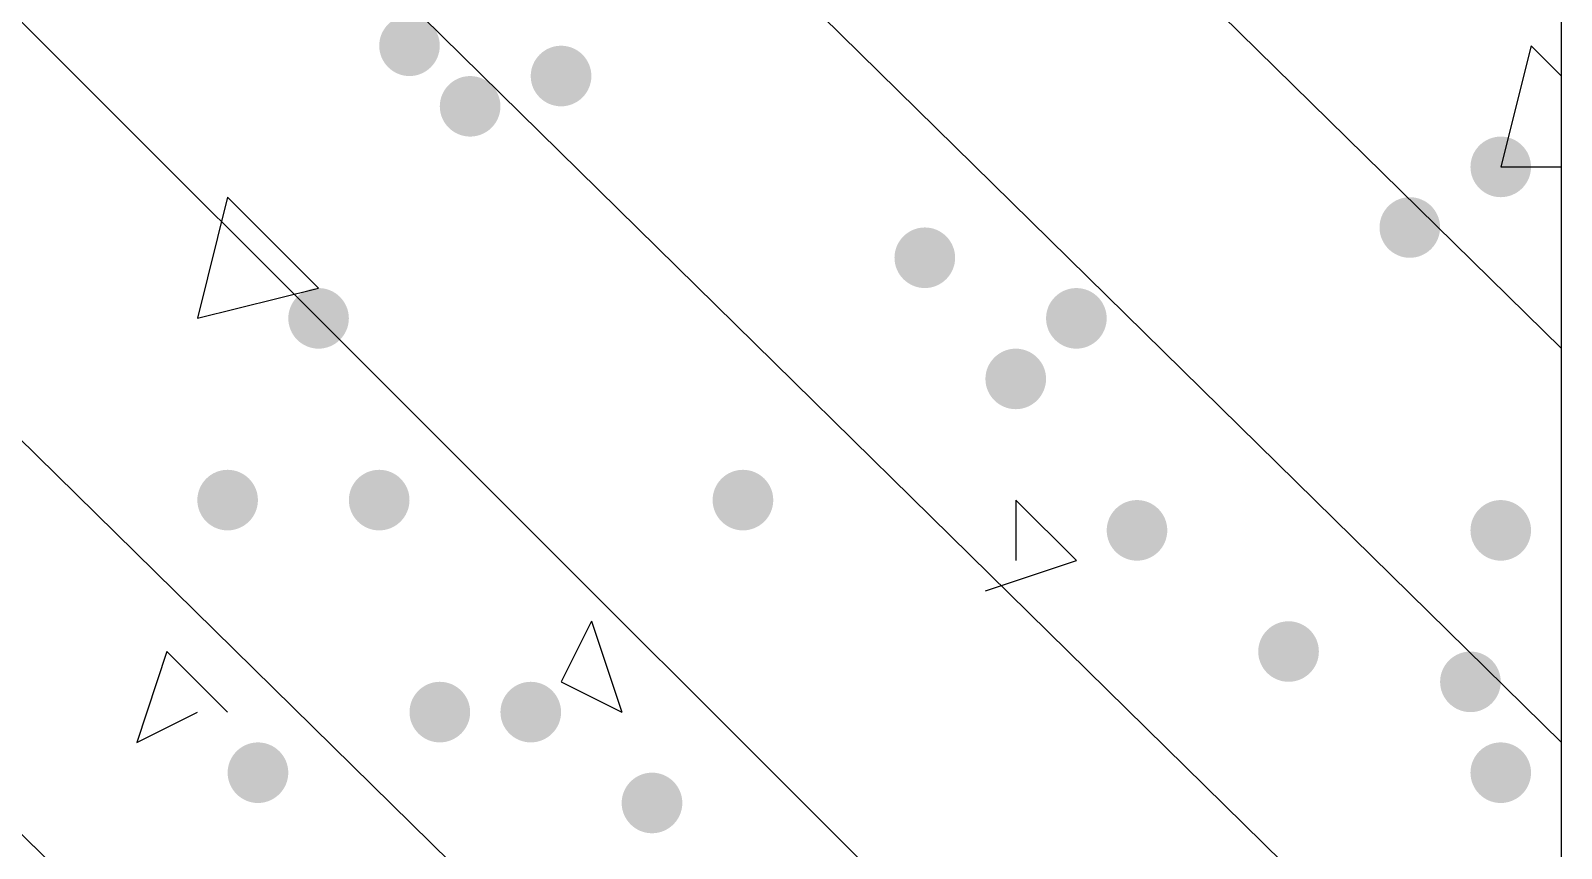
# Model space of a CAD drawing. Header units: inches. Extents: x 11 to 286, y 6 to 196.
# Drawn here: x 185.286 to 187.424, y 91.56 to 92.703 of the extents above; entities that cross this region are included whole.
import ezdxf

# ---------------------------------------------------------------- set-up
doc = ezdxf.new("R2010")
doc.units = ezdxf.units.IN
doc.header["$MEASUREMENT"] = 0
doc.layers.add('PDF_几何图形', color=7, linetype='Continuous')
doc.layers.add('PDF_实体填充', color=7, linetype='Continuous', true_color=0xffffff)

msp = doc.modelspace()

# ---------------------------------------------------------------- hatches: boundary and pattern name
at = {"layer": 'PDF_实体填充', "transparency": 33554559}
h = msp.add_hatch(color=7, dxfattribs=at)
edge = h.paths.add_edge_path(flags=0)
edge.add_spline(control_points=[(185.8574, 92.6818), (185.8574, 92.6585), (185.8384, 92.6394), (185.8151, 92.6394)], knot_values=[0, 0, 0, 0, 1, 1, 1, 1], degree=3, periodic=0)
edge.add_spline(control_points=[(185.8151, 92.6394), (185.7918, 92.6394), (185.7728, 92.6585), (185.7728, 92.6818)], knot_values=[0, 0, 0, 0, 1, 1, 1, 1], degree=3, periodic=0)
edge.add_line((185.7728, 92.6818), (185.7728, 92.6818))
edge.add_spline(control_points=[(185.7728, 92.6818), (185.7728, 92.7051), (185.7918, 92.7241), (185.8151, 92.7241)], knot_values=[0, 0, 0, 0, 1, 1, 1, 1], degree=3, periodic=0)
edge.add_spline(control_points=[(185.8151, 92.7241), (185.8384, 92.7241), (185.8574, 92.7051), (185.8574, 92.6818)], knot_values=[0, 0, 0, 0, 1, 1, 1, 1], degree=3, periodic=0)
edge.add_line((185.8574, 92.6818), (185.8574, 92.6818))
edge.add_line((185.8574, 92.6818), (185.8574, 92.6818))
h = msp.add_hatch(color=7, dxfattribs=at)
edge = h.paths.add_edge_path(flags=0)
edge.add_spline(control_points=[(186.0691, 92.6394), (186.0691, 92.6162), (186.0501, 92.5971), (186.0268, 92.5971)], knot_values=[0, 0, 0, 0, 1, 1, 1, 1], degree=3, periodic=0)
edge.add_spline(control_points=[(186.0268, 92.5971), (186.0035, 92.5971), (185.9844, 92.6162), (185.9844, 92.6394)], knot_values=[0, 0, 0, 0, 1, 1, 1, 1], degree=3, periodic=0)
edge.add_line((185.9844, 92.6394), (185.9844, 92.6394))
edge.add_spline(control_points=[(185.9844, 92.6394), (185.9844, 92.6627), (186.0035, 92.6818), (186.0268, 92.6818)], knot_values=[0, 0, 0, 0, 1, 1, 1, 1], degree=3, periodic=0)
edge.add_spline(control_points=[(186.0268, 92.6818), (186.0501, 92.6818), (186.0691, 92.6627), (186.0691, 92.6394)], knot_values=[0, 0, 0, 0, 1, 1, 1, 1], degree=3, periodic=0)
edge.add_line((186.0691, 92.6394), (186.0691, 92.6394))
edge.add_line((186.0691, 92.6394), (186.0691, 92.6394))
h = msp.add_hatch(color=7, dxfattribs=at)
edge = h.paths.add_edge_path(flags=0)
edge.add_spline(control_points=[(185.9421, 92.5971), (185.9421, 92.5738), (185.9231, 92.5548), (185.8998, 92.5548)], knot_values=[0, 0, 0, 0, 1, 1, 1, 1], degree=3, periodic=0)
edge.add_spline(control_points=[(185.8998, 92.5548), (185.8765, 92.5548), (185.8574, 92.5738), (185.8574, 92.5971)], knot_values=[0, 0, 0, 0, 1, 1, 1, 1], degree=3, periodic=0)
edge.add_line((185.8574, 92.5971), (185.8574, 92.5971))
edge.add_spline(control_points=[(185.8574, 92.5971), (185.8574, 92.6204), (185.8765, 92.6394), (185.8998, 92.6394)], knot_values=[0, 0, 0, 0, 1, 1, 1, 1], degree=3, periodic=0)
edge.add_spline(control_points=[(185.8998, 92.6394), (185.9231, 92.6394), (185.9421, 92.6204), (185.9421, 92.5971)], knot_values=[0, 0, 0, 0, 1, 1, 1, 1], degree=3, periodic=0)
edge.add_line((185.9421, 92.5971), (185.9421, 92.5971))
edge.add_line((185.9421, 92.5971), (185.9421, 92.5971))
h = msp.add_hatch(color=7, dxfattribs=at)
edge = h.paths.add_edge_path(flags=0)
edge.add_spline(control_points=[(187.3814, 92.5124), (187.3814, 92.4892), (187.3624, 92.4701), (187.3391, 92.4701)], knot_values=[0, 0, 0, 0, 1, 1, 1, 1], degree=3, periodic=0)
edge.add_spline(control_points=[(187.3391, 92.4701), (187.3158, 92.4701), (187.2968, 92.4892), (187.2968, 92.5124)], knot_values=[0, 0, 0, 0, 1, 1, 1, 1], degree=3, periodic=0)
edge.add_line((187.2968, 92.5124), (187.2968, 92.5124))
edge.add_spline(control_points=[(187.2968, 92.5124), (187.2968, 92.5357), (187.3158, 92.5548), (187.3391, 92.5548)], knot_values=[0, 0, 0, 0, 1, 1, 1, 1], degree=3, periodic=0)
edge.add_spline(control_points=[(187.3391, 92.5548), (187.3624, 92.5548), (187.3814, 92.5357), (187.3814, 92.5124)], knot_values=[0, 0, 0, 0, 1, 1, 1, 1], degree=3, periodic=0)
edge.add_line((187.3814, 92.5124), (187.3814, 92.5124))
edge.add_line((187.3814, 92.5124), (187.3814, 92.5124))
h = msp.add_hatch(color=7, dxfattribs=at)
edge = h.paths.add_edge_path(flags=0)
edge.add_spline(control_points=[(187.2544, 92.4278), (187.2544, 92.4045), (187.2354, 92.3854), (187.2121, 92.3854)], knot_values=[0, 0, 0, 0, 1, 1, 1, 1], degree=3, periodic=0)
edge.add_spline(control_points=[(187.2121, 92.3854), (187.1888, 92.3854), (187.1698, 92.4045), (187.1698, 92.4278)], knot_values=[0, 0, 0, 0, 1, 1, 1, 1], degree=3, periodic=0)
edge.add_line((187.1698, 92.4278), (187.1698, 92.4278))
edge.add_spline(control_points=[(187.1698, 92.4278), (187.1698, 92.4511), (187.1888, 92.4701), (187.2121, 92.4701)], knot_values=[0, 0, 0, 0, 1, 1, 1, 1], degree=3, periodic=0)
edge.add_spline(control_points=[(187.2121, 92.4701), (187.2354, 92.4701), (187.2544, 92.4511), (187.2544, 92.4278)], knot_values=[0, 0, 0, 0, 1, 1, 1, 1], degree=3, periodic=0)
edge.add_line((187.2544, 92.4278), (187.2544, 92.4278))
edge.add_line((187.2544, 92.4278), (187.2544, 92.4278))
h = msp.add_hatch(color=7, dxfattribs=at)
edge = h.paths.add_edge_path(flags=0)
edge.add_spline(control_points=[(186.5771, 92.3854), (186.5771, 92.3622), (186.5581, 92.3431), (186.5348, 92.3431)], knot_values=[0, 0, 0, 0, 1, 1, 1, 1], degree=3, periodic=0)
edge.add_spline(control_points=[(186.5348, 92.3431), (186.5115, 92.3431), (186.4924, 92.3622), (186.4924, 92.3854)], knot_values=[0, 0, 0, 0, 1, 1, 1, 1], degree=3, periodic=0)
edge.add_line((186.4924, 92.3854), (186.4924, 92.3854))
edge.add_spline(control_points=[(186.4924, 92.3854), (186.4924, 92.4087), (186.5115, 92.4278), (186.5348, 92.4278)], knot_values=[0, 0, 0, 0, 1, 1, 1, 1], degree=3, periodic=0)
edge.add_spline(control_points=[(186.5348, 92.4278), (186.5581, 92.4278), (186.5771, 92.4087), (186.5771, 92.3854)], knot_values=[0, 0, 0, 0, 1, 1, 1, 1], degree=3, periodic=0)
edge.add_line((186.5771, 92.3854), (186.5771, 92.3854))
edge.add_line((186.5771, 92.3854), (186.5771, 92.3854))
h = msp.add_hatch(color=7, dxfattribs=at)
edge = h.paths.add_edge_path(flags=0)
edge.add_spline(control_points=[(185.7304, 92.3008), (185.7304, 92.2775), (185.7114, 92.2584), (185.6881, 92.2584)], knot_values=[0, 0, 0, 0, 1, 1, 1, 1], degree=3, periodic=0)
edge.add_spline(control_points=[(185.6881, 92.2584), (185.6648, 92.2584), (185.6458, 92.2775), (185.6458, 92.3008)], knot_values=[0, 0, 0, 0, 1, 1, 1, 1], degree=3, periodic=0)
edge.add_line((185.6458, 92.3008), (185.6458, 92.3008))
edge.add_spline(control_points=[(185.6458, 92.3008), (185.6458, 92.3241), (185.6648, 92.3431), (185.6881, 92.3431)], knot_values=[0, 0, 0, 0, 1, 1, 1, 1], degree=3, periodic=0)
edge.add_spline(control_points=[(185.6881, 92.3431), (185.7114, 92.3431), (185.7304, 92.3241), (185.7304, 92.3008)], knot_values=[0, 0, 0, 0, 1, 1, 1, 1], degree=3, periodic=0)
edge.add_line((185.7304, 92.3008), (185.7304, 92.3008))
edge.add_line((185.7304, 92.3008), (185.7304, 92.3008))
h = msp.add_hatch(color=7, dxfattribs=at)
edge = h.paths.add_edge_path(flags=0)
edge.add_spline(control_points=[(186.7888, 92.3008), (186.7888, 92.2775), (186.7697, 92.2584), (186.7464, 92.2584)], knot_values=[0, 0, 0, 0, 1, 1, 1, 1], degree=3, periodic=0)
edge.add_spline(control_points=[(186.7464, 92.2584), (186.7232, 92.2584), (186.7041, 92.2775), (186.7041, 92.3008)], knot_values=[0, 0, 0, 0, 1, 1, 1, 1], degree=3, periodic=0)
edge.add_line((186.7041, 92.3008), (186.7041, 92.3008))
edge.add_spline(control_points=[(186.7041, 92.3008), (186.7041, 92.3241), (186.7232, 92.3431), (186.7464, 92.3431)], knot_values=[0, 0, 0, 0, 1, 1, 1, 1], degree=3, periodic=0)
edge.add_spline(control_points=[(186.7464, 92.3431), (186.7697, 92.3431), (186.7888, 92.3241), (186.7888, 92.3008)], knot_values=[0, 0, 0, 0, 1, 1, 1, 1], degree=3, periodic=0)
edge.add_line((186.7888, 92.3008), (186.7888, 92.3008))
edge.add_line((186.7888, 92.3008), (186.7888, 92.3008))
h = msp.add_hatch(color=7, dxfattribs=at)
edge = h.paths.add_edge_path(flags=0)
edge.add_spline(control_points=[(186.7041, 92.2161), (186.7041, 92.1928), (186.6851, 92.1738), (186.6618, 92.1738)], knot_values=[0, 0, 0, 0, 1, 1, 1, 1], degree=3, periodic=0)
edge.add_spline(control_points=[(186.6618, 92.1738), (186.6385, 92.1738), (186.6194, 92.1928), (186.6194, 92.2161)], knot_values=[0, 0, 0, 0, 1, 1, 1, 1], degree=3, periodic=0)
edge.add_line((186.6194, 92.2161), (186.6194, 92.2161))
edge.add_spline(control_points=[(186.6194, 92.2161), (186.6194, 92.2394), (186.6385, 92.2584), (186.6618, 92.2584)], knot_values=[0, 0, 0, 0, 1, 1, 1, 1], degree=3, periodic=0)
edge.add_spline(control_points=[(186.6618, 92.2584), (186.6851, 92.2584), (186.7041, 92.2394), (186.7041, 92.2161)], knot_values=[0, 0, 0, 0, 1, 1, 1, 1], degree=3, periodic=0)
edge.add_line((186.7041, 92.2161), (186.7041, 92.2161))
edge.add_line((186.7041, 92.2161), (186.7041, 92.2161))
h = msp.add_hatch(color=7, dxfattribs=at)
edge = h.paths.add_edge_path(flags=0)
edge.add_spline(control_points=[(185.6034, 92.0468), (185.6034, 92.0235), (185.5844, 92.0044), (185.5611, 92.0044)], knot_values=[0, 0, 0, 0, 1, 1, 1, 1], degree=3, periodic=0)
edge.add_spline(control_points=[(185.5611, 92.0044), (185.5378, 92.0044), (185.5188, 92.0235), (185.5188, 92.0468)], knot_values=[0, 0, 0, 0, 1, 1, 1, 1], degree=3, periodic=0)
edge.add_line((185.5188, 92.0468), (185.5188, 92.0468))
edge.add_spline(control_points=[(185.5188, 92.0468), (185.5188, 92.0701), (185.5378, 92.0891), (185.5611, 92.0891)], knot_values=[0, 0, 0, 0, 1, 1, 1, 1], degree=3, periodic=0)
edge.add_spline(control_points=[(185.5611, 92.0891), (185.5844, 92.0891), (185.6034, 92.0701), (185.6034, 92.0468)], knot_values=[0, 0, 0, 0, 1, 1, 1, 1], degree=3, periodic=0)
edge.add_line((185.6034, 92.0468), (185.6034, 92.0468))
edge.add_line((185.6034, 92.0468), (185.6034, 92.0468))
h = msp.add_hatch(color=7, dxfattribs=at)
edge = h.paths.add_edge_path(flags=0)
edge.add_spline(control_points=[(185.8151, 92.0468), (185.8151, 92.0235), (185.7961, 92.0044), (185.7728, 92.0044)], knot_values=[0, 0, 0, 0, 1, 1, 1, 1], degree=3, periodic=0)
edge.add_spline(control_points=[(185.7728, 92.0044), (185.7495, 92.0044), (185.7304, 92.0235), (185.7304, 92.0468)], knot_values=[0, 0, 0, 0, 1, 1, 1, 1], degree=3, periodic=0)
edge.add_line((185.7304, 92.0468), (185.7304, 92.0468))
edge.add_spline(control_points=[(185.7304, 92.0468), (185.7304, 92.0701), (185.7495, 92.0891), (185.7728, 92.0891)], knot_values=[0, 0, 0, 0, 1, 1, 1, 1], degree=3, periodic=0)
edge.add_spline(control_points=[(185.7728, 92.0891), (185.7961, 92.0891), (185.8151, 92.0701), (185.8151, 92.0468)], knot_values=[0, 0, 0, 0, 1, 1, 1, 1], degree=3, periodic=0)
edge.add_line((185.8151, 92.0468), (185.8151, 92.0468))
edge.add_line((185.8151, 92.0468), (185.8151, 92.0468))
h = msp.add_hatch(color=7, dxfattribs=at)
edge = h.paths.add_edge_path(flags=0)
edge.add_spline(control_points=[(186.3231, 92.0468), (186.3231, 92.0235), (186.3041, 92.0044), (186.2808, 92.0044)], knot_values=[0, 0, 0, 0, 1, 1, 1, 1], degree=3, periodic=0)
edge.add_spline(control_points=[(186.2808, 92.0044), (186.2575, 92.0044), (186.2384, 92.0235), (186.2384, 92.0468)], knot_values=[0, 0, 0, 0, 1, 1, 1, 1], degree=3, periodic=0)
edge.add_line((186.2384, 92.0468), (186.2384, 92.0468))
edge.add_spline(control_points=[(186.2384, 92.0468), (186.2384, 92.0701), (186.2575, 92.0891), (186.2808, 92.0891)], knot_values=[0, 0, 0, 0, 1, 1, 1, 1], degree=3, periodic=0)
edge.add_spline(control_points=[(186.2808, 92.0891), (186.3041, 92.0891), (186.3231, 92.0701), (186.3231, 92.0468)], knot_values=[0, 0, 0, 0, 1, 1, 1, 1], degree=3, periodic=0)
edge.add_line((186.3231, 92.0468), (186.3231, 92.0468))
edge.add_line((186.3231, 92.0468), (186.3231, 92.0468))
h = msp.add_hatch(color=7, dxfattribs=at)
edge = h.paths.add_edge_path(flags=0)
edge.add_spline(control_points=[(186.8734, 92.0044), (186.8734, 91.9812), (186.8544, 91.9621), (186.8311, 91.9621)], knot_values=[0, 0, 0, 0, 1, 1, 1, 1], degree=3, periodic=0)
edge.add_spline(control_points=[(186.8311, 91.9621), (186.8078, 91.9621), (186.7888, 91.9812), (186.7888, 92.0044)], knot_values=[0, 0, 0, 0, 1, 1, 1, 1], degree=3, periodic=0)
edge.add_line((186.7888, 92.0044), (186.7888, 92.0044))
edge.add_spline(control_points=[(186.7888, 92.0044), (186.7888, 92.0277), (186.8078, 92.0468), (186.8311, 92.0468)], knot_values=[0, 0, 0, 0, 1, 1, 1, 1], degree=3, periodic=0)
edge.add_spline(control_points=[(186.8311, 92.0468), (186.8544, 92.0468), (186.8734, 92.0277), (186.8734, 92.0044)], knot_values=[0, 0, 0, 0, 1, 1, 1, 1], degree=3, periodic=0)
edge.add_line((186.8734, 92.0044), (186.8734, 92.0044))
edge.add_line((186.8734, 92.0044), (186.8734, 92.0044))
h = msp.add_hatch(color=7, dxfattribs=at)
edge = h.paths.add_edge_path(flags=0)
edge.add_spline(control_points=[(187.3814, 92.0044), (187.3814, 91.9812), (187.3624, 91.9621), (187.3391, 91.9621)], knot_values=[0, 0, 0, 0, 1, 1, 1, 1], degree=3, periodic=0)
edge.add_spline(control_points=[(187.3391, 91.9621), (187.3158, 91.9621), (187.2968, 91.9812), (187.2968, 92.0044)], knot_values=[0, 0, 0, 0, 1, 1, 1, 1], degree=3, periodic=0)
edge.add_line((187.2968, 92.0044), (187.2968, 92.0044))
edge.add_spline(control_points=[(187.2968, 92.0044), (187.2968, 92.0277), (187.3158, 92.0468), (187.3391, 92.0468)], knot_values=[0, 0, 0, 0, 1, 1, 1, 1], degree=3, periodic=0)
edge.add_spline(control_points=[(187.3391, 92.0468), (187.3624, 92.0468), (187.3814, 92.0277), (187.3814, 92.0044)], knot_values=[0, 0, 0, 0, 1, 1, 1, 1], degree=3, periodic=0)
edge.add_line((187.3814, 92.0044), (187.3814, 92.0044))
edge.add_line((187.3814, 92.0044), (187.3814, 92.0044))
h = msp.add_hatch(color=7, dxfattribs=at)
edge = h.paths.add_edge_path(flags=0)
edge.add_spline(control_points=[(187.0851, 91.8351), (187.0851, 91.8118), (187.0661, 91.7928), (187.0428, 91.7928)], knot_values=[0, 0, 0, 0, 1, 1, 1, 1], degree=3, periodic=0)
edge.add_spline(control_points=[(187.0428, 91.7928), (187.0195, 91.7928), (187.0004, 91.8118), (187.0004, 91.8351)], knot_values=[0, 0, 0, 0, 1, 1, 1, 1], degree=3, periodic=0)
edge.add_line((187.0004, 91.8351), (187.0004, 91.8351))
edge.add_spline(control_points=[(187.0004, 91.8351), (187.0004, 91.8584), (187.0195, 91.8774), (187.0428, 91.8774)], knot_values=[0, 0, 0, 0, 1, 1, 1, 1], degree=3, periodic=0)
edge.add_spline(control_points=[(187.0428, 91.8774), (187.0661, 91.8774), (187.0851, 91.8584), (187.0851, 91.8351)], knot_values=[0, 0, 0, 0, 1, 1, 1, 1], degree=3, periodic=0)
edge.add_line((187.0851, 91.8351), (187.0851, 91.8351))
edge.add_line((187.0851, 91.8351), (187.0851, 91.8351))
h = msp.add_hatch(color=7, dxfattribs=at)
edge = h.paths.add_edge_path(flags=0)
edge.add_spline(control_points=[(187.3391, 91.7928), (187.3391, 91.7695), (187.3201, 91.7504), (187.2968, 91.7504)], knot_values=[0, 0, 0, 0, 1, 1, 1, 1], degree=3, periodic=0)
edge.add_spline(control_points=[(187.2968, 91.7504), (187.2735, 91.7504), (187.2544, 91.7695), (187.2544, 91.7928)], knot_values=[0, 0, 0, 0, 1, 1, 1, 1], degree=3, periodic=0)
edge.add_line((187.2544, 91.7928), (187.2544, 91.7928))
edge.add_spline(control_points=[(187.2544, 91.7928), (187.2544, 91.8161), (187.2735, 91.8351), (187.2968, 91.8351)], knot_values=[0, 0, 0, 0, 1, 1, 1, 1], degree=3, periodic=0)
edge.add_spline(control_points=[(187.2968, 91.8351), (187.3201, 91.8351), (187.3391, 91.8161), (187.3391, 91.7928)], knot_values=[0, 0, 0, 0, 1, 1, 1, 1], degree=3, periodic=0)
edge.add_line((187.3391, 91.7928), (187.3391, 91.7928))
edge.add_line((187.3391, 91.7928), (187.3391, 91.7928))
h = msp.add_hatch(color=7, dxfattribs=at)
edge = h.paths.add_edge_path(flags=0)
edge.add_spline(control_points=[(185.8998, 91.7504), (185.8998, 91.7272), (185.8807, 91.7081), (185.8574, 91.7081)], knot_values=[0, 0, 0, 0, 1, 1, 1, 1], degree=3, periodic=0)
edge.add_spline(control_points=[(185.8574, 91.7081), (185.8342, 91.7081), (185.8151, 91.7272), (185.8151, 91.7504)], knot_values=[0, 0, 0, 0, 1, 1, 1, 1], degree=3, periodic=0)
edge.add_line((185.8151, 91.7504), (185.8151, 91.7504))
edge.add_spline(control_points=[(185.8151, 91.7504), (185.8151, 91.7737), (185.8342, 91.7928), (185.8574, 91.7928)], knot_values=[0, 0, 0, 0, 1, 1, 1, 1], degree=3, periodic=0)
edge.add_spline(control_points=[(185.8574, 91.7928), (185.8807, 91.7928), (185.8998, 91.7737), (185.8998, 91.7504)], knot_values=[0, 0, 0, 0, 1, 1, 1, 1], degree=3, periodic=0)
edge.add_line((185.8998, 91.7504), (185.8998, 91.7504))
edge.add_line((185.8998, 91.7504), (185.8998, 91.7504))
h = msp.add_hatch(color=7, dxfattribs=at)
edge = h.paths.add_edge_path(flags=0)
edge.add_spline(control_points=[(186.0268, 91.7504), (186.0268, 91.7272), (186.0077, 91.7081), (185.9844, 91.7081)], knot_values=[0, 0, 0, 0, 1, 1, 1, 1], degree=3, periodic=0)
edge.add_spline(control_points=[(185.9844, 91.7081), (185.9612, 91.7081), (185.9421, 91.7272), (185.9421, 91.7504)], knot_values=[0, 0, 0, 0, 1, 1, 1, 1], degree=3, periodic=0)
edge.add_line((185.9421, 91.7504), (185.9421, 91.7504))
edge.add_spline(control_points=[(185.9421, 91.7504), (185.9421, 91.7737), (185.9612, 91.7928), (185.9844, 91.7928)], knot_values=[0, 0, 0, 0, 1, 1, 1, 1], degree=3, periodic=0)
edge.add_spline(control_points=[(185.9844, 91.7928), (186.0077, 91.7928), (186.0268, 91.7737), (186.0268, 91.7504)], knot_values=[0, 0, 0, 0, 1, 1, 1, 1], degree=3, periodic=0)
edge.add_line((186.0268, 91.7504), (186.0268, 91.7504))
edge.add_line((186.0268, 91.7504), (186.0268, 91.7504))
h = msp.add_hatch(color=7, dxfattribs=at)
edge = h.paths.add_edge_path(flags=0)
edge.add_spline(control_points=[(185.6458, 91.6658), (185.6458, 91.6425), (185.6267, 91.6234), (185.6034, 91.6234)], knot_values=[0, 0, 0, 0, 1, 1, 1, 1], degree=3, periodic=0)
edge.add_spline(control_points=[(185.6034, 91.6234), (185.5802, 91.6234), (185.5611, 91.6425), (185.5611, 91.6658)], knot_values=[0, 0, 0, 0, 1, 1, 1, 1], degree=3, periodic=0)
edge.add_line((185.5611, 91.6658), (185.5611, 91.6658))
edge.add_spline(control_points=[(185.5611, 91.6658), (185.5611, 91.6891), (185.5802, 91.7081), (185.6034, 91.7081)], knot_values=[0, 0, 0, 0, 1, 1, 1, 1], degree=3, periodic=0)
edge.add_spline(control_points=[(185.6034, 91.7081), (185.6267, 91.7081), (185.6458, 91.6891), (185.6458, 91.6658)], knot_values=[0, 0, 0, 0, 1, 1, 1, 1], degree=3, periodic=0)
edge.add_line((185.6458, 91.6658), (185.6458, 91.6658))
edge.add_line((185.6458, 91.6658), (185.6458, 91.6658))
h = msp.add_hatch(color=7, dxfattribs=at)
edge = h.paths.add_edge_path(flags=0)
edge.add_spline(control_points=[(187.3814, 91.6658), (187.3814, 91.6425), (187.3624, 91.6234), (187.3391, 91.6234)], knot_values=[0, 0, 0, 0, 1, 1, 1, 1], degree=3, periodic=0)
edge.add_spline(control_points=[(187.3391, 91.6234), (187.3158, 91.6234), (187.2968, 91.6425), (187.2968, 91.6658)], knot_values=[0, 0, 0, 0, 1, 1, 1, 1], degree=3, periodic=0)
edge.add_line((187.2968, 91.6658), (187.2968, 91.6658))
edge.add_spline(control_points=[(187.2968, 91.6658), (187.2968, 91.6891), (187.3158, 91.7081), (187.3391, 91.7081)], knot_values=[0, 0, 0, 0, 1, 1, 1, 1], degree=3, periodic=0)
edge.add_spline(control_points=[(187.3391, 91.7081), (187.3624, 91.7081), (187.3814, 91.6891), (187.3814, 91.6658)], knot_values=[0, 0, 0, 0, 1, 1, 1, 1], degree=3, periodic=0)
edge.add_line((187.3814, 91.6658), (187.3814, 91.6658))
edge.add_line((187.3814, 91.6658), (187.3814, 91.6658))
h = msp.add_hatch(color=7, dxfattribs=at)
edge = h.paths.add_edge_path(flags=0)
edge.add_spline(control_points=[(186.1961, 91.6234), (186.1961, 91.6002), (186.1771, 91.5811), (186.1538, 91.5811)], knot_values=[0, 0, 0, 0, 1, 1, 1, 1], degree=3, periodic=0)
edge.add_spline(control_points=[(186.1538, 91.5811), (186.1305, 91.5811), (186.1114, 91.6002), (186.1114, 91.6234)], knot_values=[0, 0, 0, 0, 1, 1, 1, 1], degree=3, periodic=0)
edge.add_line((186.1114, 91.6234), (186.1114, 91.6234))
edge.add_spline(control_points=[(186.1114, 91.6234), (186.1114, 91.6467), (186.1305, 91.6658), (186.1538, 91.6658)], knot_values=[0, 0, 0, 0, 1, 1, 1, 1], degree=3, periodic=0)
edge.add_spline(control_points=[(186.1538, 91.6658), (186.1771, 91.6658), (186.1961, 91.6467), (186.1961, 91.6234)], knot_values=[0, 0, 0, 0, 1, 1, 1, 1], degree=3, periodic=0)
edge.add_line((186.1961, 91.6234), (186.1961, 91.6234))
edge.add_line((186.1961, 91.6234), (186.1961, 91.6234))

# ---------------------------------------------------------------- linework, layer by layer
at = {"layer": 'PDF_几何图形'}
for p, q in [((187.4238, 68.0014), (187.4238, 107.3291)), ((184.8414, 94.7984), (187.4238, 92.2584)), ((184.8414, 94.2481), (187.4238, 91.7081)), ((184.8414, 93.6978), (187.4238, 91.1578)), ((184.8414, 93.1474), (187.4238, 90.5651)), ((187.3814, 92.6818), (187.3391, 92.5124)), ((187.3814, 92.6818), (187.4238, 92.6394)), ((184.8414, 92.5548), (187.4238, 90.0148)), ((187.3391, 92.5124), (187.4238, 92.5124)), ((185.5611, 92.4701), (185.5188, 92.3008)), ((185.5611, 92.4701), (185.6881, 92.3431)), ((185.5188, 92.3008), (185.6881, 92.3431)), ((186.6618, 92.0468), (186.7464, 91.9621)), ((186.6618, 92.0468), (186.6618, 91.9621)), ((184.8414, 92.0044), (187.4238, 89.4644)), ((186.6194, 91.9198), (186.7464, 91.9621)), ((186.0691, 91.8774), (186.0268, 91.7928)), ((186.0691, 91.8774), (186.1114, 91.7504)), ((185.4764, 91.8351), (185.4341, 91.7081)), ((185.4764, 91.8351), (185.5611, 91.7504)), ((186.0268, 91.7928), (186.1114, 91.7504)), ((185.4341, 91.7081), (185.5188, 91.7504))]:
    msp.add_line(p, q, dxfattribs=at)

doc.saveas('drawing.dxf')
